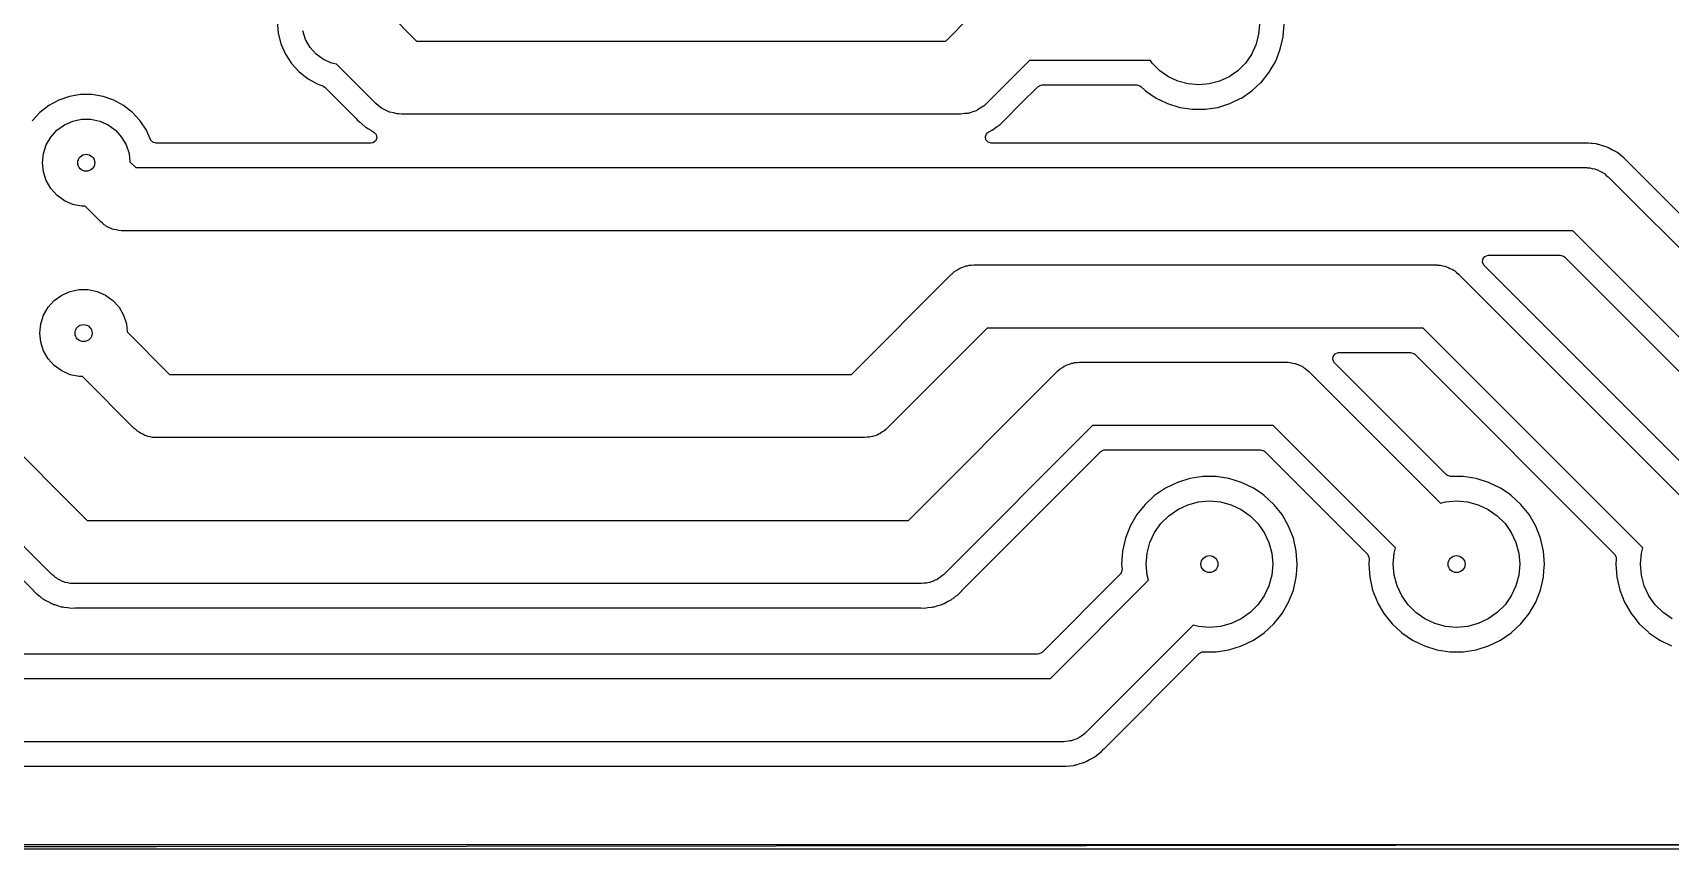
# Model space of a CAD drawing. Extents: x 132 to 232, y -86 to -36.
# Drawn here: x 177.15 to 210.81, y -85.61 to -68.83 of the extents above; entities that cross this region are included whole.
import ezdxf

# ---------------------------------------------------------------- set-up
doc = ezdxf.new("R2010")
doc.units = 0
doc.layers.add('BLACK', color=7, linetype='CONTINUOUS')

msp = doc.modelspace()

# ---------------------------------------------------------------- linework, layer by layer
at = {"layer": 'BLACK', "linetype": 'CONTINUOUS'}
for p, q in [((182.175, -68.6), (182.194, -68.8313)), ((184.461, -68.4205), (185.041, -69)), ((195.919, -69), (196.429, -68.49)), ((202.37, -68.65), (202.351, -68.8671)), ((202.857, -68.9021), (202.875, -68.65)), ((182.194, -68.8313), (182.194, -68.8313)), ((182.194, -68.8313), (182.251, -69.0563)), ((182.758, -68.9661), (182.7, -68.7871)), ((182.852, -69.129), (182.758, -68.9661)), ((185.041, -69), (195.919, -69)), ((202.351, -68.8671), (202.295, -69.0775)), ((202.797, -69.1674), (202.856, -68.9116)), ((202.856, -68.9116), (202.857, -68.9021)), ((182.251, -69.0563), (182.344, -69.2688)), ((182.344, -69.2688), (182.471, -69.4631)), ((182.978, -69.2688), (182.852, -69.129)), ((183.13, -69.3794), (182.978, -69.2688)), ((202.203, -69.275), (202.078, -69.4535)), ((202.295, -69.0775), (202.203, -69.275)), ((202.702, -69.4116), (202.797, -69.1674)), ((182.471, -69.4631), (182.471, -69.4632)), ((182.471, -69.4632), (182.471, -69.4632)), ((182.471, -69.4632), (182.628, -69.6339)), ((182.628, -69.6339), (182.628, -69.6339)), ((182.628, -69.6339), (182.628, -69.6339)), ((182.628, -69.6339), (182.811, -69.7765)), ((183.302, -69.456), (183.13, -69.3794)), ((183.395, -69.4758), (183.302, -69.456)), ((184.2, -70.2803), (183.395, -69.4758)), ((197.641, -69.4), (196.76, -70.2803)), ((200.125, -69.4), (197.641, -69.4)), ((200.162, -69.4535), (200.125, -69.4)), ((200.317, -69.6076), (200.162, -69.4535)), ((200.495, -69.7325), (200.317, -69.6076)), ((201.923, -69.6076), (201.745, -69.7325)), ((202.078, -69.4535), (201.923, -69.6076)), ((202.407, -69.844), (202.57, -69.6389)), ((202.57, -69.6389), (202.702, -69.4116)), ((182.811, -69.7765), (182.811, -69.7765)), ((182.811, -69.7765), (182.811, -69.7765)), ((182.811, -69.7765), (182.936, -69.844)), ((182.936, -69.844), (182.994, -69.8754)), ((182.994, -69.8754), (183.015, -69.8869)), ((183.015, -69.8869), (183.055, -69.9005)), ((183.055, -69.9005), (183.115, -69.921)), ((183.115, -69.921), (183.162, -69.9506)), ((183.162, -69.9506), (183.794, -70.5821)), ((197.464, -70.2841), (197.812, -69.9368)), ((197.812, -69.9368), (197.873, -69.9033)), ((197.873, -69.9033), (197.899, -69.9005)), ((197.899, -69.9005), (199.845, -69.9005)), ((199.845, -69.9005), (199.912, -69.9202)), ((199.912, -69.9202), (199.93, -69.9336)), ((199.93, -69.9336), (200.026, -70.0224)), ((200.692, -69.8246), (200.495, -69.7325)), ((200.903, -69.881), (200.692, -69.8246)), ((201.12, -69.9), (200.903, -69.881)), ((201.337, -69.881), (201.12, -69.9)), ((201.548, -69.8246), (201.337, -69.881)), ((201.745, -69.7325), (201.548, -69.8246)), ((202.214, -70.0224), (202.392, -69.8577)), ((202.392, -69.8577), (202.407, -69.844)), ((202.407, -69.844), (202.407, -69.844)), ((202.407, -69.844), (202.407, -69.844)), ((177.481, -70.3235), (177.298, -70.4661)), ((177.685, -70.2131), (177.481, -70.3235)), ((177.481, -70.3235), (177.481, -70.3235)), ((177.686, -70.2131), (177.685, -70.2131)), ((177.905, -70.1377), (177.686, -70.2131)), ((178.096, -70.1059), (177.905, -70.1377)), ((178.134, -70.0995), (178.096, -70.1059)), ((178.366, -70.0995), (178.134, -70.0995)), ((178.404, -70.1059), (178.366, -70.0995)), ((178.595, -70.1377), (178.404, -70.1059)), ((178.814, -70.2131), (178.595, -70.1377)), ((178.815, -70.2131), (178.814, -70.2131)), ((179.019, -70.3235), (178.815, -70.2131)), ((179.202, -70.4661), (179.019, -70.3235)), ((179.019, -70.3235), (179.019, -70.3235)), ((184.259, -70.3276), (184.2, -70.2803)), ((184.318, -70.3766), (184.259, -70.3276)), ((196.695, -70.3383), (196.63, -70.3783)), ((196.707, -70.3281), (196.695, -70.3383)), ((196.712, -70.3245), (196.707, -70.3281)), ((196.72, -70.3166), (196.712, -70.3245)), ((196.76, -70.2803), (196.72, -70.3166)), ((197.124, -70.6243), (197.464, -70.2841)), ((200.026, -70.0224), (200.242, -70.1702)), ((200.242, -70.1702), (200.242, -70.1702)), ((200.242, -70.1702), (200.242, -70.1702)), ((200.242, -70.1702), (200.242, -70.1702)), ((200.242, -70.1702), (200.331, -70.2131)), ((200.331, -70.2131), (200.479, -70.2841)), ((200.479, -70.2841), (200.479, -70.2841)), ((200.479, -70.2841), (200.479, -70.2841)), ((200.479, -70.2841), (200.729, -70.3614)), ((201.511, -70.3614), (201.761, -70.2841)), ((201.761, -70.2841), (201.987, -70.1752)), ((201.987, -70.1752), (201.998, -70.1702)), ((201.998, -70.1702), (202.214, -70.0224)), ((201.998, -70.1702), (201.998, -70.1702)), ((201.998, -70.1702), (201.998, -70.1702)), ((177.298, -70.4661), (177.141, -70.6368)), ((177.298, -70.4661), (177.298, -70.4661)), ((177.298, -70.4661), (177.298, -70.4661)), ((177.298, -70.4661), (177.298, -70.4661)), ((177.8, -70.7206), (177.972, -70.644)), ((177.972, -70.644), (178.156, -70.6049)), ((178.156, -70.6049), (178.344, -70.6049)), ((178.344, -70.6049), (178.528, -70.644)), ((178.528, -70.644), (178.7, -70.7206)), ((179.359, -70.6368), (179.202, -70.4661)), ((179.202, -70.4661), (179.202, -70.4661)), ((179.202, -70.4661), (179.202, -70.4661)), ((179.359, -70.6369), (179.359, -70.6368)), ((179.359, -70.6368), (179.359, -70.6368)), ((179.486, -70.8311), (179.359, -70.6369)), ((183.794, -70.5821), (183.798, -70.5873)), ((183.798, -70.5873), (183.822, -70.6177)), ((183.822, -70.6177), (183.874, -70.6626)), ((183.874, -70.6626), (183.877, -70.6655)), ((183.877, -70.6655), (183.885, -70.6739)), ((183.885, -70.6739), (183.885, -70.674)), ((183.885, -70.674), (183.911, -70.6955)), ((184.328, -70.3815), (184.318, -70.3766)), ((184.336, -70.3883), (184.328, -70.3815)), ((184.405, -70.4206), (184.336, -70.3883)), ((184.473, -70.4548), (184.405, -70.4206)), ((184.484, -70.4573), (184.473, -70.4548)), ((184.494, -70.4619), (184.484, -70.4573)), ((184.569, -70.4773), (184.494, -70.4619)), ((184.643, -70.4949), (184.569, -70.4773)), ((184.658, -70.4958), (184.643, -70.4949)), ((184.665, -70.4971), (184.658, -70.4958)), ((184.676, -70.4968), (184.665, -70.4971)), ((184.73, -70.5), (184.676, -70.4968)), ((196.23, -70.5), (184.73, -70.5)), ((196.306, -70.4911), (196.23, -70.5)), ((196.382, -70.4845), (196.306, -70.4911)), ((196.392, -70.4811), (196.382, -70.4845)), ((196.403, -70.4798), (196.392, -70.4811)), ((196.475, -70.4537), (196.403, -70.4798)), ((196.547, -70.4297), (196.475, -70.4537)), ((196.556, -70.424), (196.547, -70.4297)), ((196.567, -70.4202), (196.556, -70.424)), ((196.63, -70.3783), (196.567, -70.4202)), ((197.056, -70.6955), (197.124, -70.6243)), ((200.729, -70.3614), (200.989, -70.4005)), ((200.989, -70.4005), (201.251, -70.4005)), ((201.251, -70.4005), (201.511, -70.3614)), ((177.428, -71.1339), (177.522, -70.971)), ((177.522, -70.971), (177.648, -70.8312)), ((177.648, -70.8312), (177.8, -70.7206)), ((178.7, -70.7206), (178.852, -70.8312)), ((178.852, -70.8312), (178.978, -70.971)), ((178.978, -70.971), (179.072, -71.1339)), ((179.486, -70.8312), (179.486, -70.8311)), ((179.517, -70.9019), (179.486, -70.8312)), ((179.571, -71.0253), (179.517, -70.9019)), ((179.572, -71.027), (179.571, -71.0253)), ((179.618, -71.0798), (179.572, -71.027)), ((183.911, -70.6955), (183.918, -70.701)), ((183.918, -70.701), (183.992, -70.7658)), ((183.992, -70.7658), (183.996, -70.768)), ((183.996, -70.768), (184.012, -70.7793)), ((184.012, -70.7793), (184.015, -70.7821)), ((184.015, -70.7821), (184.015, -70.7821)), ((184.015, -70.7821), (184.053, -70.8036)), ((184.053, -70.8036), (184.101, -70.8307)), ((184.101, -70.8307), (184.165, -70.8691)), ((184.165, -70.8691), (184.212, -70.9203)), ((184.225, -70.9891), (184.198, -71.0536)), ((184.212, -70.9203), (184.225, -70.9891)), ((196.733, -70.9579), (196.762, -70.8943)), ((196.743, -71.027), (196.733, -70.9579)), ((196.789, -71.0798), (196.743, -71.027)), ((196.762, -70.8943), (196.804, -70.8626)), ((196.804, -70.8626), (196.822, -70.8546)), ((196.822, -70.8546), (196.85, -70.842)), ((196.85, -70.842), (196.853, -70.8395)), ((196.853, -70.8395), (196.87, -70.8297)), ((196.87, -70.8297), (196.874, -70.8278)), ((196.874, -70.8278), (196.954, -70.7699)), ((196.954, -70.7699), (197.035, -70.7138)), ((197.035, -70.7138), (197.038, -70.7107)), ((197.038, -70.7107), (197.053, -70.6981)), ((197.053, -70.6981), (197.056, -70.6955)), ((177.35, -71.5), (177.37, -71.3129)), ((177.37, -71.3129), (177.428, -71.1339)), ((179.072, -71.1339), (179.13, -71.3129)), ((179.13, -71.3129), (179.148, -71.4785)), ((179.685, -71.0995), (179.618, -71.0798)), ((184.101, -71.0995), (179.685, -71.0995)), ((184.14, -71.0933), (184.101, -71.0995)), ((184.198, -71.0536), (184.14, -71.0933)), ((196.856, -71.0995), (196.789, -71.0798)), ((209.052, -71.0995), (196.856, -71.0995)), ((209.055, -71.0994), (209.052, -71.0995)), ((209.098, -71.0975), (209.055, -71.0994)), ((209.133, -71.0958), (209.098, -71.0975)), ((209.185, -71.1031), (209.133, -71.0958)), ((209.133, -71.0958), (209.133, -71.0958)), ((209.211, -71.1067), (209.185, -71.1031)), ((209.214, -71.107), (209.211, -71.1067)), ((209.292, -71.1142), (209.214, -71.107)), ((209.314, -71.1204), (209.292, -71.1142)), ((209.322, -71.1222), (209.314, -71.1204)), ((209.345, -71.1253), (209.322, -71.1222)), ((209.419, -71.1502), (209.345, -71.1253)), ((209.422, -71.1511), (209.419, -71.1502)), ((209.497, -71.1726), (209.422, -71.1511)), ((209.517, -71.1826), (209.497, -71.1726)), ((209.525, -71.1859), (209.517, -71.1826)), ((209.547, -71.193), (209.525, -71.1859)), ((209.615, -71.2313), (209.547, -71.193)), ((209.547, -71.193), (209.547, -71.193)), ((209.618, -71.2326), (209.615, -71.2313)), ((209.688, -71.2676), (209.618, -71.2326)), ((209.706, -71.2812), (209.688, -71.2676)), ((209.688, -71.2676), (209.688, -71.2676)), ((209.713, -71.2858), (209.706, -71.2812)), ((209.733, -71.2968), (209.713, -71.2858)), ((209.793, -71.347), (209.733, -71.2968)), ((209.796, -71.3488), (209.793, -71.347)), ((209.858, -71.3961), (209.796, -71.3488)), ((177.37, -71.6871), (177.35, -71.5)), ((177.428, -71.8661), (177.37, -71.6871)), ((179.148, -71.4785), (179.269, -71.6)), ((179.269, -71.6), (209.08, -71.6)), ((209.08, -71.6), (209.094, -71.6009)), ((209.094, -71.6009), (209.1, -71.6003)), ((209.1, -71.6003), (209.111, -71.6019)), ((209.111, -71.6019), (209.161, -71.6051)), ((209.161, -71.6051), (209.211, -71.6178)), ((209.211, -71.6178), (209.261, -71.6258)), ((209.261, -71.6258), (209.29, -71.638)), ((209.29, -71.638), (209.319, -71.6456)), ((209.319, -71.6456), (209.364, -71.6702)), ((209.364, -71.6702), (209.411, -71.6905)), ((209.411, -71.6905), (209.435, -71.7093)), ((209.911, -71.4542), (209.858, -71.3961)), ((209.913, -71.4563), (209.911, -71.4542)), ((213.163, -74.706), (209.913, -71.4563)), ((177.522, -72.029), (177.428, -71.8661)), ((177.648, -72.1688), (177.522, -72.029)), ((209.435, -71.7093), (209.462, -71.7241)), ((209.462, -71.7241), (209.499, -71.7591)), ((209.499, -71.7591), (209.54, -71.7904)), ((209.54, -71.7904), (216.248, -78.4983)), ((177.8, -72.2794), (177.648, -72.1688)), ((177.972, -72.356), (177.8, -72.2794)), ((178.156, -72.3951), (177.972, -72.356)), ((178.226, -72.3951), (178.156, -72.3951)), ((178.54, -72.7096), (178.226, -72.3951)), ((178.581, -72.7409), (178.54, -72.7096)), ((178.618, -72.7759), (178.581, -72.7409)), ((178.645, -72.7907), (178.618, -72.7759)), ((178.669, -72.8095), (178.645, -72.7907)), ((178.716, -72.8298), (178.669, -72.8095)), ((178.761, -72.8544), (178.716, -72.8298)), ((178.79, -72.862), (178.761, -72.8544)), ((178.819, -72.8742), (178.79, -72.862)), ((178.869, -72.8822), (178.819, -72.8742)), ((178.919, -72.8949), (178.869, -72.8822)), ((178.969, -72.8981), (178.919, -72.8949)), ((178.98, -72.8997), (178.969, -72.8981)), ((178.986, -72.8991), (178.98, -72.8997)), ((179, -72.9), (178.986, -72.8991)), ((208.811, -72.9), (179, -72.9)), ((215.328, -79.4176), (208.811, -72.9)), ((196.102, -73.7364), (196.146, -73.7104)), ((196.146, -73.7104), (196.187, -73.6804)), ((196.187, -73.6804), (196.215, -73.6691)), ((196.215, -73.6691), (196.242, -73.6535)), ((196.242, -73.6535), (196.291, -73.6392)), ((196.291, -73.6392), (196.338, -73.6204)), ((196.338, -73.6204), (196.369, -73.6166)), ((196.369, -73.6166), (196.398, -73.608)), ((196.398, -73.608), (196.449, -73.6064)), ((196.449, -73.6064), (196.5, -73.6)), ((196.5, -73.6), (206, -73.6)), ((206, -73.6), (206.014, -73.6009)), ((206.014, -73.6009), (206.02, -73.6003)), ((206.02, -73.6003), (206.031, -73.6019)), ((206.031, -73.6019), (206.081, -73.6051)), ((206.081, -73.6051), (206.131, -73.6178)), ((206.131, -73.6178), (206.181, -73.6258)), ((206.181, -73.6258), (206.21, -73.638)), ((206.21, -73.638), (206.239, -73.6456)), ((206.239, -73.6456), (206.284, -73.6702)), ((206.284, -73.6702), (206.331, -73.6905)), ((206.331, -73.6905), (206.355, -73.7093)), ((206.355, -73.7093), (206.382, -73.7241)), ((206.956, -73.5509), (206.961, -73.4812)), ((206.989, -73.6122), (206.956, -73.5509)), ((206.961, -73.4812), (207.003, -73.4252)), ((211.29, -77.9132), (206.989, -73.6122)), ((207.003, -73.4252), (207.068, -73.4008)), ((207.068, -73.4008), (207.077, -73.4005)), ((207.077, -73.4005), (208.552, -73.4005)), ((208.552, -73.4005), (208.619, -73.4202)), ((208.619, -73.4202), (208.64, -73.4368)), ((208.64, -73.4368), (214.747, -79.5437)), ((193.981, -75.85), (196.04, -73.7904)), ((196.04, -73.7904), (196.051, -73.7809)), ((196.051, -73.7809), (196.055, -73.7762)), ((196.055, -73.7762), (196.063, -73.7702)), ((196.063, -73.7702), (196.102, -73.7364)), ((206.382, -73.7241), (206.419, -73.7591)), ((206.419, -73.7591), (206.46, -73.7904)), ((206.46, -73.7904), (211.168, -78.4983)), ((177.468, -74.471), (177.593, -74.3312)), ((177.593, -74.3312), (177.746, -74.2206)), ((177.746, -74.2206), (177.918, -74.144)), ((177.918, -74.144), (178.102, -74.1049)), ((178.102, -74.1049), (178.29, -74.1049)), ((178.29, -74.1049), (178.474, -74.144)), ((178.474, -74.144), (178.646, -74.2206)), ((178.646, -74.2206), (178.798, -74.3312)), ((178.798, -74.3312), (178.924, -74.471)), ((177.315, -74.8129), (177.373, -74.6339)), ((177.373, -74.6339), (177.468, -74.471)), ((178.924, -74.471), (179.018, -74.6339)), ((179.018, -74.6339), (179.076, -74.8129)), ((177.296, -75), (177.315, -74.8129)), ((177.315, -75.1871), (177.296, -75)), ((179.076, -74.8129), (179.093, -74.9785)), ((179.093, -74.9785), (179.965, -75.85)), ((196.769, -74.9), (194.71, -76.9596)), ((205.731, -74.9), (196.769, -74.9)), ((210.248, -79.4176), (205.731, -74.9)), ((177.373, -75.3661), (177.315, -75.1871)), ((177.468, -75.529), (177.373, -75.3661)), ((203.923, -75.4252), (203.988, -75.4008)), ((203.988, -75.4008), (203.997, -75.4005)), ((203.997, -75.4005), (205.472, -75.4005)), ((205.472, -75.4005), (205.539, -75.4202)), ((177.593, -75.6688), (177.468, -75.529)), ((177.746, -75.7794), (177.593, -75.6688)), ((198.233, -75.7702), (198.272, -75.7364)), ((198.272, -75.7364), (198.316, -75.7104)), ((198.316, -75.7104), (198.357, -75.6804)), ((198.357, -75.6804), (198.385, -75.6691)), ((198.385, -75.6691), (198.412, -75.6535)), ((198.412, -75.6535), (198.461, -75.6392)), ((198.461, -75.6392), (198.508, -75.6204)), ((198.508, -75.6204), (198.539, -75.6166)), ((198.539, -75.6166), (198.568, -75.608)), ((198.568, -75.608), (198.619, -75.6064)), ((198.619, -75.6064), (198.67, -75.6)), ((198.67, -75.6), (202.92, -75.6)), ((202.92, -75.6), (202.934, -75.6009)), ((202.934, -75.6009), (202.94, -75.6003)), ((202.94, -75.6003), (202.951, -75.6019)), ((202.951, -75.6019), (203.001, -75.6051)), ((203.001, -75.6051), (203.051, -75.6178)), ((203.051, -75.6178), (203.101, -75.6258)), ((203.101, -75.6258), (203.13, -75.638)), ((203.13, -75.638), (203.159, -75.6456)), ((203.159, -75.6456), (203.204, -75.6702)), ((203.204, -75.6702), (203.251, -75.6905)), ((203.251, -75.6905), (203.275, -75.7093)), ((203.275, -75.7093), (203.302, -75.7241)), ((203.302, -75.7241), (203.339, -75.7591)), ((203.876, -75.5509), (203.881, -75.4812)), ((203.909, -75.6122), (203.876, -75.5509)), ((203.881, -75.4812), (203.923, -75.4252)), ((206.21, -77.9132), (203.909, -75.6122)), ((205.539, -75.4202), (205.56, -75.4368)), ((205.56, -75.4368), (209.667, -79.5437)), ((177.918, -75.856), (177.746, -75.7794)), ((178.102, -75.8951), (177.918, -75.856)), ((178.172, -75.8951), (178.102, -75.8951)), ((179.236, -76.9596), (178.172, -75.8951)), ((179.965, -75.85), (193.981, -75.85)), ((195.151, -78.85), (198.21, -75.7904)), ((198.21, -75.7904), (198.221, -75.7809)), ((198.221, -75.7809), (198.225, -75.7762)), ((198.225, -75.7762), (198.233, -75.7702)), ((203.339, -75.7591), (203.38, -75.7904)), ((203.38, -75.7904), (206.088, -78.4983)), ((176.4, -76.9808), (178.269, -78.85)), ((179.276, -76.9909), (179.236, -76.9596)), ((179.314, -77.0259), (179.276, -76.9909)), ((179.341, -77.0407), (179.314, -77.0259)), ((179.365, -77.0595), (179.341, -77.0407)), ((179.412, -77.0798), (179.365, -77.0595)), ((179.456, -77.1044), (179.412, -77.0798)), ((194.535, -77.0809), (194.508, -77.0965)), ((194.563, -77.0696), (194.535, -77.0809)), ((194.604, -77.0396), (194.563, -77.0696)), ((194.648, -77.0136), (194.604, -77.0396)), ((194.687, -76.9798), (194.648, -77.0136)), ((194.695, -76.9738), (194.687, -76.9798)), ((194.699, -76.9691), (194.695, -76.9738)), ((194.71, -76.9596), (194.699, -76.9691)), ((198.939, -76.9), (195.88, -79.9596)), ((202.651, -76.9), (198.939, -76.9)), ((205.168, -79.4176), (202.651, -76.9)), ((179.486, -77.112), (179.456, -77.1044)), ((179.514, -77.1242), (179.486, -77.112)), ((179.565, -77.1322), (179.514, -77.1242)), ((179.614, -77.1449), (179.565, -77.1322)), ((179.665, -77.1481), (179.614, -77.1449)), ((179.675, -77.1497), (179.665, -77.1481)), ((179.681, -77.1491), (179.675, -77.1497)), ((179.696, -77.15), (179.681, -77.1491)), ((194.25, -77.15), (179.696, -77.15)), ((194.301, -77.1436), (194.25, -77.15)), ((194.352, -77.142), (194.301, -77.1436)), ((194.381, -77.1334), (194.352, -77.142)), ((194.412, -77.1296), (194.381, -77.1334)), ((194.459, -77.1108), (194.412, -77.1296)), ((194.508, -77.0965), (194.459, -77.1108)), ((199.11, -77.4368), (199.172, -77.4033)), ((199.172, -77.4033), (199.198, -77.4005)), ((199.198, -77.4005), (202.392, -77.4005)), ((202.392, -77.4005), (202.459, -77.4202)), ((202.459, -77.4202), (202.48, -77.4368)), ((177.54, -79.9596), (175.29, -77.7096)), ((196.253, -80.2937), (199.11, -77.4368)), ((202.48, -77.4368), (204.587, -79.5437)), ((174.956, -78.0833), (177.167, -80.2937)), ((200.68, -78.0693), (200.437, -78.1863)), ((200.938, -77.9897), (200.68, -78.0693)), ((201.205, -77.9495), (200.938, -77.9897)), ((200.938, -77.9897), (200.938, -77.9897)), ((201.475, -77.9495), (201.205, -77.9495)), ((201.205, -77.9495), (201.205, -77.9495)), ((201.742, -77.9897), (201.475, -77.9495)), ((201.475, -77.9495), (201.475, -77.9495)), ((202, -78.0693), (201.742, -77.9897)), ((201.742, -77.9897), (201.742, -77.9897)), ((202.243, -78.1863), (202, -78.0693)), ((202, -78.0693), (202, -78.0693)), ((206.231, -77.9298), (206.21, -77.9132)), ((206.298, -77.9495), (206.231, -77.9298)), ((206.555, -77.9495), (206.298, -77.9495)), ((206.822, -77.9897), (206.555, -77.9495)), ((206.555, -77.9495), (206.555, -77.9495)), ((207.08, -78.0693), (206.822, -77.9897)), ((206.822, -77.9897), (206.822, -77.9897)), ((207.323, -78.1863), (207.08, -78.0693)), ((207.08, -78.0693), (207.08, -78.0693)), ((200.214, -78.3384), (200.016, -78.5219)), ((200.437, -78.1863), (200.214, -78.3384)), ((202.4, -78.2937), (202.243, -78.1863)), ((202.243, -78.1863), (202.243, -78.1863)), ((202.243, -78.1863), (202.243, -78.1863)), ((202.243, -78.1863), (202.243, -78.1863)), ((202.466, -78.3384), (202.4, -78.2937)), ((202.664, -78.5219), (202.466, -78.3384)), ((207.48, -78.2937), (207.323, -78.1863)), ((207.323, -78.1863), (207.323, -78.1863)), ((207.323, -78.1863), (207.323, -78.1863)), ((207.323, -78.1863), (207.323, -78.1863)), ((207.546, -78.3384), (207.48, -78.2937)), ((207.744, -78.5219), (207.546, -78.3384)), ((199.848, -78.7329), (199.713, -78.9666)), ((200.016, -78.5219), (199.848, -78.7329)), ((200.344, -78.9144), (200.504, -78.7541)), ((200.504, -78.7541), (200.69, -78.6242)), ((200.69, -78.6242), (200.895, -78.5284)), ((200.895, -78.5284), (201.114, -78.4697)), ((201.114, -78.4697), (201.34, -78.45)), ((201.34, -78.45), (201.566, -78.4697)), ((201.566, -78.4697), (201.785, -78.5284)), ((201.785, -78.5284), (201.99, -78.6242)), ((201.99, -78.6242), (202.176, -78.7541)), ((202.176, -78.7541), (202.336, -78.9144)), ((202.832, -78.7329), (202.664, -78.5219)), ((202.664, -78.5219), (202.664, -78.5219)), ((202.664, -78.5219), (202.664, -78.5219)), ((202.967, -78.9666), (202.832, -78.7329)), ((206.088, -78.4983), (206.194, -78.4697)), ((206.194, -78.4697), (206.42, -78.45)), ((206.42, -78.45), (206.646, -78.4697)), ((206.646, -78.4697), (206.865, -78.5284)), ((206.865, -78.5284), (207.07, -78.6242)), ((207.07, -78.6242), (207.256, -78.7541)), ((207.256, -78.7541), (207.416, -78.9144)), ((207.912, -78.7329), (207.744, -78.5219)), ((207.744, -78.5219), (207.744, -78.5219)), ((207.744, -78.5219), (207.744, -78.5219)), ((208.047, -78.9666), (207.912, -78.7329)), ((178.269, -78.85), (195.151, -78.85)), ((199.713, -78.9666), (199.615, -79.2178)), ((199.713, -78.9666), (199.713, -78.9666)), ((200.118, -79.3054), (200.214, -79.1)), ((200.214, -79.1), (200.344, -78.9144)), ((202.336, -78.9144), (202.466, -79.1)), ((202.466, -79.1), (202.562, -79.3054)), ((203.065, -79.2178), (202.967, -78.9666)), ((207.416, -78.9144), (207.546, -79.1)), ((207.546, -79.1), (207.642, -79.3054)), ((208.145, -79.2178), (208.047, -78.9666)), ((199.615, -79.2178), (199.555, -79.4809)), ((199.615, -79.2178), (199.615, -79.2178)), ((200.06, -79.5243), (200.118, -79.3054)), ((202.562, -79.3054), (202.62, -79.5243)), ((203.125, -79.4809), (203.065, -79.2178)), ((205.14, -79.5243), (205.168, -79.4176)), ((207.642, -79.3054), (207.7, -79.5243)), ((208.205, -79.4809), (208.145, -79.2178)), ((210.22, -79.5243), (210.248, -79.4176)), ((199.555, -79.4809), (199.534, -79.75)), ((199.534, -79.75), (199.534, -79.75)), ((199.534, -79.75), (199.543, -79.8593)), ((200.04, -79.75), (200.06, -79.5243)), ((200.06, -79.9757), (200.04, -79.75)), ((202.62, -79.5243), (202.64, -79.75)), ((202.64, -79.75), (202.62, -79.9757)), ((203.125, -79.481), (203.125, -79.4809)), ((203.146, -79.75), (203.125, -79.481)), ((203.136, -79.8826), (203.146, -79.75)), ((203.146, -79.75), (203.146, -79.75)), ((204.587, -79.5437), (204.62, -79.605)), ((204.623, -79.6407), (204.614, -79.75)), ((204.614, -79.75), (204.614, -79.75)), ((204.614, -79.75), (204.635, -80.0191)), ((204.62, -79.605), (204.623, -79.6407)), ((205.12, -79.75), (205.14, -79.5243)), ((205.14, -79.9757), (205.12, -79.75)), ((207.7, -79.5243), (207.72, -79.75)), ((207.72, -79.75), (207.7, -79.9757)), ((208.205, -79.481), (208.205, -79.4809)), ((208.226, -79.75), (208.205, -79.481)), ((208.216, -79.8826), (208.226, -79.75)), ((208.226, -79.75), (208.226, -79.75)), ((209.667, -79.5437), (209.7, -79.605)), ((209.703, -79.6407), (209.694, -79.75)), ((209.694, -79.75), (209.694, -79.75)), ((209.694, -79.75), (209.715, -80.0191)), ((209.7, -79.605), (209.703, -79.6407)), ((210.2, -79.75), (210.22, -79.5243)), ((210.22, -79.9757), (210.2, -79.75)), ((177.581, -79.9909), (177.54, -79.9596)), ((177.618, -80.0259), (177.581, -79.9909)), ((177.645, -80.0407), (177.618, -80.0259)), ((177.669, -80.0595), (177.645, -80.0407)), ((177.716, -80.0798), (177.669, -80.0595)), ((177.761, -80.1044), (177.716, -80.0798)), ((177.79, -80.112), (177.761, -80.1044)), ((177.819, -80.1242), (177.79, -80.112)), ((195.629, -80.1108), (195.582, -80.1296)), ((195.678, -80.0965), (195.629, -80.1108)), ((195.705, -80.0809), (195.678, -80.0965)), ((195.733, -80.0696), (195.705, -80.0809)), ((195.774, -80.0396), (195.733, -80.0696)), ((195.818, -80.0136), (195.774, -80.0396)), ((195.857, -79.9798), (195.818, -80.0136)), ((195.865, -79.9738), (195.857, -79.9798)), ((195.869, -79.9691), (195.865, -79.9738)), ((195.88, -79.9596), (195.869, -79.9691)), ((199.507, -79.9563), (197.9, -81.5632)), ((198.071, -82.1), (200.088, -80.0824)), ((199.528, -79.9277), (199.507, -79.9563)), ((199.543, -79.8593), (199.528, -79.9277)), ((200.088, -80.0824), (200.06, -79.9757)), ((202.62, -79.9757), (202.562, -80.1946)), ((203.065, -80.2822), (203.125, -80.0191)), ((203.125, -80.0191), (203.136, -79.8826)), ((204.635, -80.0191), (204.695, -80.2822)), ((205.198, -80.1946), (205.14, -79.9757)), ((207.7, -79.9757), (207.642, -80.1946)), ((208.145, -80.2822), (208.205, -80.0191)), ((208.205, -80.0191), (208.216, -79.8826)), ((209.715, -80.0191), (209.775, -80.2822)), ((210.278, -80.1946), (210.22, -79.9757)), ((177.167, -80.2937), (177.169, -80.2958)), ((177.169, -80.2958), (177.222, -80.3539)), ((177.222, -80.3539), (177.233, -80.3623)), ((177.233, -80.3623), (177.284, -80.4012)), ((177.284, -80.4012), (177.284, -80.4012)), ((177.284, -80.4012), (177.287, -80.403)), ((177.287, -80.403), (177.347, -80.4532)), ((177.347, -80.4532), (177.367, -80.4642)), ((177.869, -80.1322), (177.819, -80.1242)), ((177.919, -80.1449), (177.869, -80.1322)), ((177.969, -80.1481), (177.919, -80.1449)), ((177.98, -80.1497), (177.969, -80.1481)), ((177.986, -80.1491), (177.98, -80.1497)), ((178, -80.15), (177.986, -80.1491)), ((195.42, -80.15), (178, -80.15)), ((195.471, -80.1436), (195.42, -80.15)), ((195.522, -80.142), (195.471, -80.1436)), ((195.551, -80.1334), (195.522, -80.142)), ((195.582, -80.1296), (195.551, -80.1334)), ((196.053, -80.4642), (196.073, -80.4532)), ((196.073, -80.4532), (196.133, -80.403)), ((196.133, -80.403), (196.136, -80.4012)), ((196.136, -80.4012), (196.158, -80.3846)), ((196.158, -80.3846), (196.198, -80.3539)), ((196.198, -80.3539), (196.251, -80.2958)), ((196.251, -80.2958), (196.253, -80.2937)), ((202.466, -80.4), (202.336, -80.5856)), ((202.562, -80.1946), (202.466, -80.4)), ((202.967, -80.5334), (203.065, -80.2822)), ((204.695, -80.2822), (204.695, -80.2822)), ((204.695, -80.2822), (204.793, -80.5334)), ((205.294, -80.4), (205.198, -80.1946)), ((205.424, -80.5856), (205.294, -80.4)), ((207.546, -80.4), (207.416, -80.5856)), ((207.642, -80.1946), (207.546, -80.4)), ((208.047, -80.5334), (208.145, -80.2822)), ((209.775, -80.2822), (209.775, -80.2822)), ((209.775, -80.2822), (209.873, -80.5334)), ((210.374, -80.4), (210.278, -80.1946)), ((210.504, -80.5856), (210.374, -80.4)), ((177.367, -80.4642), (177.374, -80.4688)), ((177.374, -80.4688), (177.392, -80.4824)), ((177.392, -80.4824), (177.392, -80.4824)), ((177.392, -80.4824), (177.392, -80.4824)), ((177.392, -80.4824), (177.392, -80.4824)), ((177.392, -80.4824), (177.462, -80.5174)), ((177.462, -80.5174), (177.465, -80.5187)), ((177.465, -80.5187), (177.517, -80.5479)), ((177.517, -80.5479), (177.533, -80.557)), ((177.533, -80.557), (177.555, -80.5641)), ((177.555, -80.5641), (177.555, -80.5641)), ((177.555, -80.5641), (177.563, -80.5674)), ((177.563, -80.5674), (177.583, -80.5774)), ((177.583, -80.5774), (177.583, -80.5774)), ((177.583, -80.5774), (177.583, -80.5774)), ((177.583, -80.5774), (177.595, -80.5809)), ((177.595, -80.5809), (177.658, -80.5989)), ((177.658, -80.5989), (177.661, -80.5997)), ((177.661, -80.5997), (177.735, -80.6247)), ((177.735, -80.6247), (177.758, -80.6278)), ((177.758, -80.6278), (177.766, -80.6296)), ((177.766, -80.6296), (177.788, -80.6358)), ((177.788, -80.6358), (177.866, -80.643)), ((177.866, -80.643), (177.869, -80.6433)), ((177.869, -80.6433), (177.947, -80.6542)), ((177.947, -80.6542), (178.019, -80.6508)), ((178.019, -80.6508), (178.025, -80.6506)), ((178.025, -80.6506), (178.028, -80.6505)), ((178.028, -80.6505), (195.392, -80.6505)), ((195.392, -80.6505), (195.395, -80.6506)), ((195.395, -80.6506), (195.405, -80.651)), ((195.405, -80.651), (195.473, -80.6542)), ((195.473, -80.6542), (195.551, -80.6433)), ((195.551, -80.6433), (195.554, -80.643)), ((195.554, -80.643), (195.632, -80.6358)), ((195.632, -80.6358), (195.654, -80.6296)), ((195.654, -80.6296), (195.662, -80.6278)), ((195.662, -80.6278), (195.685, -80.6247)), ((195.685, -80.6247), (195.759, -80.5998)), ((195.759, -80.5998), (195.762, -80.5989)), ((195.762, -80.5989), (195.837, -80.5774)), ((195.762, -80.5989), (195.762, -80.5989)), ((195.837, -80.5774), (195.857, -80.5674)), ((195.857, -80.5674), (195.865, -80.5641)), ((195.865, -80.5641), (195.887, -80.557)), ((195.887, -80.557), (195.955, -80.5187)), ((195.955, -80.5187), (195.958, -80.5174)), ((195.958, -80.5174), (196.028, -80.4824)), ((196.028, -80.4824), (196.046, -80.4688)), ((196.046, -80.4688), (196.053, -80.4642)), ((202.176, -80.7459), (201.99, -80.8758)), ((202.336, -80.5856), (202.176, -80.7459)), ((202.664, -80.9781), (202.832, -80.7671)), ((202.832, -80.7671), (202.967, -80.5334)), ((204.793, -80.5334), (204.793, -80.5334)), ((204.793, -80.5334), (204.811, -80.5641)), ((204.811, -80.5641), (204.928, -80.7671)), ((204.928, -80.7671), (204.982, -80.8342)), ((205.584, -80.7459), (205.424, -80.5856)), ((205.77, -80.8758), (205.584, -80.7459)), ((207.256, -80.7459), (207.07, -80.8758)), ((207.416, -80.5856), (207.256, -80.7459)), ((207.744, -80.9781), (207.912, -80.7671)), ((207.912, -80.7671), (208.047, -80.5334)), ((209.873, -80.5334), (209.873, -80.5334)), ((209.873, -80.5334), (209.891, -80.5641)), ((209.891, -80.5641), (210.008, -80.7671)), ((210.008, -80.7671), (210.062, -80.8342)), ((210.664, -80.7459), (210.504, -80.5856)), ((210.85, -80.8758), (210.664, -80.7459)), ((201.008, -81.0017), (198.8, -83.2096)), ((201.114, -81.0302), (201.008, -81.0017)), ((201.34, -81.05), (201.114, -81.0302)), ((201.566, -81.0302), (201.34, -81.05)), ((201.785, -80.9716), (201.566, -81.0302)), ((201.99, -80.8758), (201.785, -80.9716)), ((202.466, -81.1616), (202.664, -80.9781)), ((204.982, -80.8342), (205.096, -80.9781)), ((205.096, -80.9781), (205.283, -81.1514)), ((205.975, -80.9716), (205.77, -80.8758)), ((206.194, -81.0302), (205.975, -80.9716)), ((206.42, -81.05), (206.194, -81.0302)), ((206.646, -81.0302), (206.42, -81.05)), ((206.865, -80.9716), (206.646, -81.0302)), ((207.07, -80.8758), (206.865, -80.9716)), ((207.546, -81.1616), (207.744, -80.9781)), ((210.062, -80.8342), (210.176, -80.9781)), ((210.176, -80.9781), (210.363, -81.1514)), ((201.742, -81.5103), (202, -81.4307)), ((202, -81.4307), (202.243, -81.3137)), ((202.243, -81.3137), (202.466, -81.1616)), ((205.283, -81.1514), (205.294, -81.1616)), ((205.294, -81.1616), (205.517, -81.3137)), ((205.517, -81.3137), (205.76, -81.4307)), ((205.76, -81.4307), (206.018, -81.5103)), ((206.822, -81.5103), (207.08, -81.4307)), ((207.08, -81.4307), (207.323, -81.3137)), ((207.323, -81.3137), (207.546, -81.1616)), ((210.363, -81.1514), (210.374, -81.1616)), ((210.374, -81.1616), (210.597, -81.3137)), ((210.597, -81.3137), (210.84, -81.4307)), ((197.812, -81.5995), (173.905, -81.5995)), ((197.838, -81.5967), (197.812, -81.5995)), ((197.9, -81.5632), (197.838, -81.5967)), ((199.173, -83.5437), (201.13, -81.5868)), ((201.13, -81.5868), (201.192, -81.5533)), ((201.192, -81.5533), (201.218, -81.5505)), ((201.218, -81.5505), (201.475, -81.5505)), ((201.475, -81.5505), (201.742, -81.5103)), ((201.475, -81.5505), (201.475, -81.5505)), ((201.475, -81.5505), (201.475, -81.5505)), ((201.742, -81.5103), (201.742, -81.5103)), ((201.742, -81.5103), (201.742, -81.5103)), ((206.018, -81.5103), (206.018, -81.5103)), ((206.018, -81.5103), (206.018, -81.5103)), ((206.018, -81.5103), (206.285, -81.5505)), ((206.285, -81.5505), (206.285, -81.5505)), ((206.285, -81.5505), (206.285, -81.5505)), ((206.285, -81.5505), (206.285, -81.5505)), ((206.285, -81.5505), (206.555, -81.5505)), ((206.555, -81.5505), (206.822, -81.5103)), ((206.555, -81.5505), (206.555, -81.5505)), ((206.555, -81.5505), (206.555, -81.5505)), ((206.822, -81.5103), (206.822, -81.5103)), ((206.822, -81.5103), (206.822, -81.5103)), ((173.679, -82.1), (198.071, -82.1)), ((198.34, -83.4), (173.679, -83.4)), ((198.391, -83.3936), (198.34, -83.4)), ((198.442, -83.392), (198.391, -83.3936)), ((198.471, -83.3834), (198.442, -83.392)), ((198.502, -83.3796), (198.471, -83.3834)), ((198.549, -83.3608), (198.502, -83.3796)), ((198.598, -83.3465), (198.549, -83.3608)), ((198.625, -83.3309), (198.598, -83.3465)), ((198.653, -83.3196), (198.625, -83.3309)), ((198.694, -83.2896), (198.653, -83.3196)), ((198.738, -83.2636), (198.694, -83.2896)), ((198.777, -83.2298), (198.738, -83.2636)), ((198.785, -83.2238), (198.777, -83.2298)), ((198.789, -83.2191), (198.785, -83.2238)), ((198.8, -83.2096), (198.789, -83.2191)), ((198.757, -83.8274), (198.777, -83.8174)), ((198.777, -83.8174), (198.785, -83.8141)), ((198.785, -83.8141), (198.807, -83.807)), ((198.807, -83.807), (198.875, -83.7687)), ((198.875, -83.7687), (198.878, -83.7674)), ((198.878, -83.7674), (198.948, -83.7324)), ((198.948, -83.7324), (198.966, -83.7188)), ((198.966, -83.7188), (198.973, -83.7142)), ((198.973, -83.7142), (198.993, -83.7032)), ((198.993, -83.7032), (199.053, -83.653)), ((199.053, -83.653), (199.056, -83.6512)), ((199.056, -83.6512), (199.118, -83.6039)), ((199.118, -83.6039), (199.171, -83.5458)), ((199.171, -83.5458), (199.173, -83.5437)), ((173.905, -83.9005), (198.312, -83.9005)), ((198.312, -83.9005), (198.315, -83.9006)), ((198.315, -83.9006), (198.325, -83.901)), ((198.325, -83.901), (198.393, -83.9042)), ((198.393, -83.9042), (198.471, -83.8933)), ((198.471, -83.8933), (198.474, -83.893)), ((198.474, -83.893), (198.552, -83.8858)), ((198.552, -83.8858), (198.574, -83.8796)), ((198.574, -83.8796), (198.582, -83.8778)), ((198.582, -83.8778), (198.605, -83.8747)), ((198.605, -83.8747), (198.679, -83.8498)), ((198.679, -83.8498), (198.682, -83.8489)), ((198.682, -83.8489), (198.757, -83.8274)), ((198.682, -83.8489), (198.682, -83.8489)), ((231.626, -85.5001), (179.696, -85.5595)), ((232.08, -85.61), (131.75, -85.61)), ((131.8, -85.51), (232.03, -85.51)), ((179.696, -85.5595), (132.059, -85.5595))]:
    msp.add_line(p, q, dxfattribs=at)
at = {"layer": 'BLACK'}
for centre in [(178.25, -71.5), (178.196, -75), (201.34, -79.75), (206.42, -79.75)]:
    msp.add_circle(centre, 0.175, dxfattribs=at)

doc.saveas('drawing.dxf')
